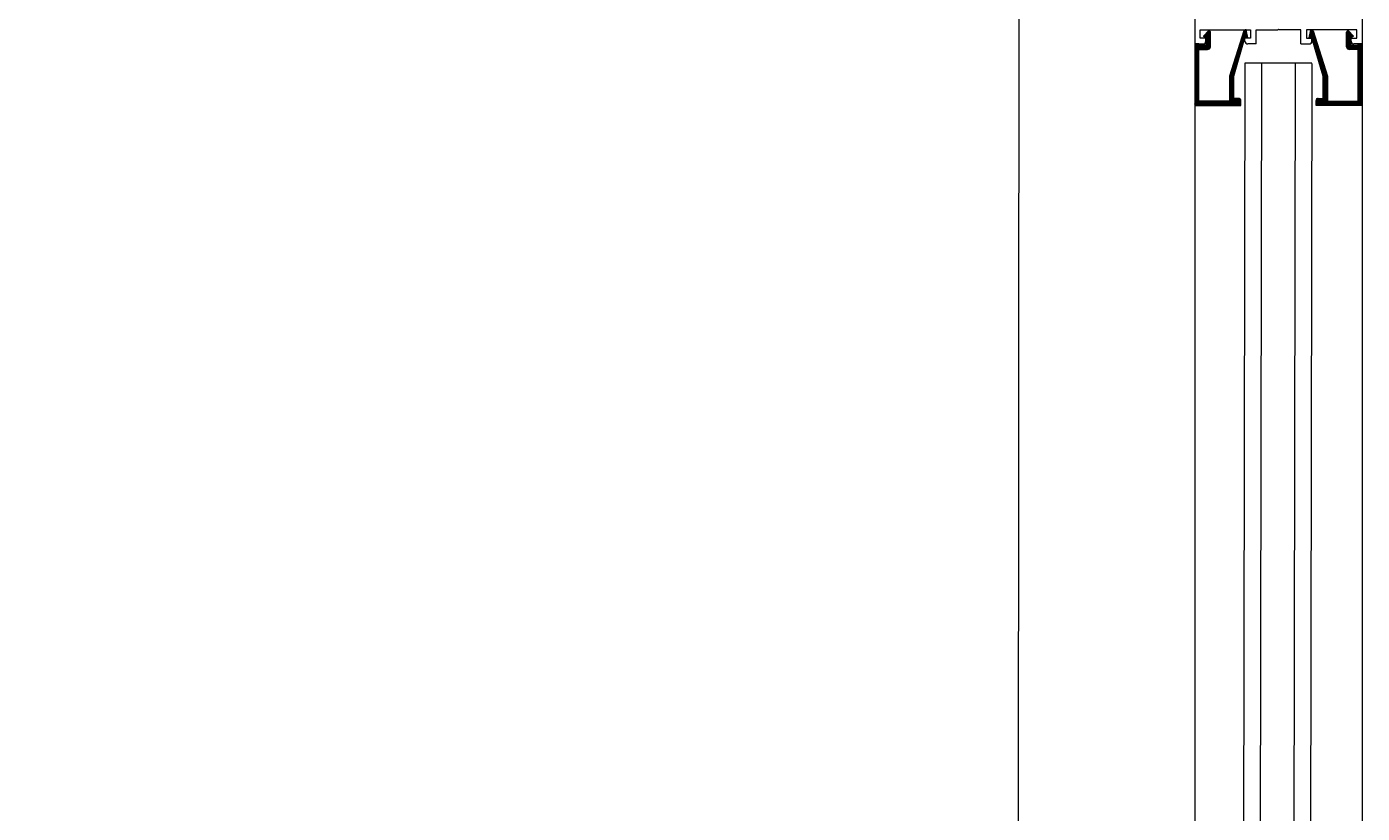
# Model space of a CAD drawing. Header units: millimetres. Extents: x 106699 to 122058, y 158555 to 162844.
# Drawn here: x 121050.99 to 121098.82, y 159969.1 to 159997.26 of the extents above; entities that cross this region are included whole.
import ezdxf

# ---------------------------------------------------------------- set-up
doc = ezdxf.new("R2010")
doc.units = ezdxf.units.MM
for name, color, linetype in [('300_Z4_FCD_F03$0$0-LNS-VL8', 252, 'Continuous'), ('300_Z4_FCD_F03$0$3-EXT-PRF', 231, 'Continuous'), ('300_Z4_FCD_F03$0$3-OPN-GLS', 4, 'Continuous')]:
    doc.layers.add(name, color=color, linetype=linetype)
doc.layers.add('300_Z4_STR_F03$0$AUDIT_D_220920114151-103', color=251, linetype='Continuous', lineweight=5)
doc.layers.add('area', color=200, linetype='Continuous', plot=False)

# ---------------------------------------------------------------- blocks, each defined once
blk = doc.blocks.new('COLUMN')
at = {"layer": '300_Z4_STR_F03$0$AUDIT_D_220920114151-103', "true_color": 0x303030}
h = blk.add_hatch(color=250, dxfattribs=at)
h.dxf.hatch_style = 1
h.paths.add_polyline_path([(104767.618, 177818.405), (104852.616, 177818.405), (104852.616, 177903.408), (104767.618, 177903.408)])
h.paths.add_polyline_path([(104052.618, 177903.405), (104052.618, 177818.405), (103967.618, 177818.405), (103967.618, 177903.405)])
edge = h.paths.add_edge_path()
edge.add_line((104052.618, 177498.405), (104052.618, 177438.405))
h.paths.add_polyline_path([(103967.618, 177498.405), (104052.618, 177498.405), (104052.618, 177438.405), (103967.618, 177438.405)])
h.paths.add_polyline_path([(104852.618, 177438.405), (104767.618, 177438.405), (104767.618, 177498.405), (104852.618, 177498.405)])
h.paths.add_polyline_path([(104852.618, 177018.405), (104767.618, 177018.405), (104767.618, 177103.405), (104852.618, 177103.405)])
h.paths.add_polyline_path([(103967.618, 176233.405), (103967.618, 176318.405), (104052.618, 176318.405), (104052.618, 176233.405)])
h.paths.add_polyline_path([(103967.618, 177103.405), (104052.618, 177103.405), (104052.618, 177018.405), (103967.618, 177018.405)])

msp = doc.modelspace()

# ---------------------------------------------------------------- linework, layer by layer
at = {"layer": '300_Z4_FCD_F03$0$0-LNS-VL8'}
for p, q in [((121092.815, 159994.443), (121092.816, 159861.369)), ((121098.815, 159994.443), (121098.816, 159861.369))]:
    msp.add_line(p, q, dxfattribs=at)
at = {"layer": '300_Z4_FCD_F03$0$3-EXT-PRF'}
for p, q in [((121092.815, 159999.093), (121092.815, 159996.643)), ((121098.815, 159999.093), (121098.815, 159996.643)), ((121093.015, 159996.843), (121093.015, 159997.143)), ((121093.015, 159997.143), (121094.815, 159997.143)), ((121093.215, 159996.843), (121093.015, 159996.843)), ((121093.305, 159997.113), (121093.125, 159996.923)), ((121093.125, 159996.923), (121093.225, 159996.863)), ((121093.165, 159996.899), (121093.133, 159996.931)), ((121093.209, 159996.873), (121093.142, 159996.94)), ((121093.375, 159996.724), (121093.15, 159996.949)), ((121093.375, 159996.742), (121093.159, 159996.959)), ((121093.375, 159996.76), (121093.167, 159996.968)), ((121093.375, 159996.777), (121093.176, 159996.977)), ((121093.375, 159996.795), (121093.185, 159996.986)), ((121093.375, 159996.813), (121093.193, 159996.995)), ((121093.375, 159996.83), (121093.202, 159997.004)), ((121093.375, 159996.848), (121093.21, 159997.013)), ((121093.215, 159996.743), (121093.215, 159996.843)), ((121093.375, 159996.866), (121093.219, 159997.022)), ((121093.225, 159996.863), (121093.225, 159996.593)), ((121093.375, 159996.707), (121093.225, 159996.857)), ((121093.375, 159996.689), (121093.225, 159996.839)), ((121093.375, 159996.671), (121093.225, 159996.821)), ((121093.375, 159996.654), (121093.225, 159996.804)), ((121093.375, 159996.636), (121093.225, 159996.786)), ((121093.375, 159996.618), (121093.225, 159996.768)), ((121093.375, 159996.883), (121093.228, 159997.031)), ((121093.375, 159996.901), (121093.236, 159997.04)), ((121093.375, 159996.919), (121093.245, 159997.049)), ((121093.375, 159996.936), (121093.253, 159997.059)), ((121093.375, 159996.954), (121093.262, 159997.068)), ((121093.375, 159996.972), (121093.271, 159997.077)), ((121093.375, 159996.989), (121093.279, 159997.086)), ((121093.375, 159997.007), (121093.288, 159997.095)), ((121093.375, 159997.025), (121093.296, 159997.104)), ((121093.375, 159997.043), (121093.305, 159997.113)), ((121093.325, 159997.113), (121093.305, 159997.113)), ((121093.375, 159997.06), (121093.323, 159997.113)), ((121093.372, 159997.081), (121093.344, 159997.11)), ((121093.375, 159996.543), (121093.375, 159997.063)), ((121094.574, 159997.113), (121094.065, 159995.493)), ((121094.215, 159995.493), (121094.615, 159996.863)), ((121094.56, 159996.672), (121094.465, 159996.766)), ((121094.564, 159996.685), (121094.469, 159996.779)), ((121094.568, 159996.699), (121094.474, 159996.793)), ((121094.571, 159996.713), (121094.478, 159996.806)), ((121094.575, 159996.726), (121094.482, 159996.82)), ((121094.579, 159996.74), (121094.486, 159996.833)), ((121094.583, 159996.754), (121094.49, 159996.847)), ((121094.587, 159996.767), (121094.495, 159996.86)), ((121094.591, 159996.781), (121094.499, 159996.874)), ((121094.595, 159996.795), (121094.503, 159996.887)), ((121094.599, 159996.808), (121094.507, 159996.9)), ((121094.603, 159996.822), (121094.512, 159996.914)), ((121094.607, 159996.836), (121094.516, 159996.927)), ((121094.611, 159996.849), (121094.52, 159996.941)), ((121094.616, 159996.863), (121094.524, 159996.954)), ((121094.633, 159996.863), (121094.529, 159996.968)), ((121094.651, 159996.863), (121094.533, 159996.981)), ((121094.669, 159996.863), (121094.537, 159996.995)), ((121094.686, 159996.863), (121094.541, 159997.008)), ((121094.704, 159996.863), (121094.545, 159997.022)), ((121094.714, 159996.871), (121094.55, 159997.035)), ((121094.709, 159996.894), (121094.554, 159997.048)), ((121094.704, 159996.916), (121094.558, 159997.062)), ((121094.699, 159996.939), (121094.562, 159997.075)), ((121094.694, 159996.961), (121094.567, 159997.089)), ((121094.689, 159996.984), (121094.571, 159997.102)), ((121094.684, 159997.006), (121094.575, 159997.115)), ((121094.679, 159997.029), (121094.582, 159997.126)), ((121094.674, 159997.052), (121094.592, 159997.134)), ((121094.67, 159997.074), (121094.603, 159997.14)), ((121094.615, 159996.863), (121094.715, 159996.863)), ((121094.815, 159996.843), (121094.615, 159996.843)), ((121094.615, 159996.743), (121094.615, 159996.843)), ((121094.665, 159997.097), (121094.618, 159997.143)), ((121094.655, 159997.143), (121094.62, 159997.143)), ((121094.66, 159997.119), (121094.636, 159997.143)), ((121094.655, 159997.142), (121094.654, 159997.143)), ((121094.715, 159996.863), (121094.655, 159997.143)), ((121094.815, 159997.143), (121094.815, 159996.843)), ((121095.015, 159996.643), (121095.015, 159997.143)), ((121095.015, 159997.143), (121095.785, 159997.143)), ((121095.785, 159997.143), (121095.815, 159997.173)), ((121095.845, 159997.143), (121095.815, 159997.173)), ((121096.615, 159997.143), (121095.845, 159997.143)), ((121096.615, 159996.643), (121096.615, 159997.143)), ((121096.815, 159997.143), (121096.815, 159996.843)), ((121098.615, 159997.143), (121096.815, 159997.143)), ((121096.815, 159996.843), (121097.015, 159996.843)), ((121096.915, 159996.863), (121096.976, 159997.143)), ((121097.015, 159996.863), (121096.915, 159996.863)), ((121096.917, 159996.871), (121097.081, 159997.035)), ((121096.922, 159996.894), (121097.077, 159997.048)), ((121096.927, 159996.916), (121097.073, 159997.062)), ((121096.927, 159996.863), (121097.085, 159997.022)), ((121096.932, 159996.939), (121097.069, 159997.075)), ((121096.937, 159996.961), (121097.064, 159997.089)), ((121096.942, 159996.984), (121097.06, 159997.102)), ((121096.945, 159996.863), (121097.09, 159997.008)), ((121096.947, 159997.006), (121097.056, 159997.115)), ((121096.952, 159997.029), (121097.048, 159997.126)), ((121096.956, 159997.052), (121097.039, 159997.134)), ((121096.961, 159997.074), (121097.027, 159997.14)), ((121096.962, 159996.863), (121097.094, 159996.995)), ((121096.966, 159997.097), (121097.012, 159997.143)), ((121096.971, 159997.119), (121096.995, 159997.143)), ((121096.976, 159997.142), (121096.977, 159997.143)), ((121096.976, 159997.143), (121097.011, 159997.143)), ((121096.98, 159996.863), (121097.098, 159996.981)), ((121096.998, 159996.863), (121097.102, 159996.968)), ((121097.015, 159996.863), (121097.107, 159996.954)), ((121097.415, 159995.493), (121097.015, 159996.863)), ((121097.015, 159996.743), (121097.015, 159996.843)), ((121097.019, 159996.849), (121097.111, 159996.941)), ((121097.023, 159996.836), (121097.115, 159996.927)), ((121097.027, 159996.822), (121097.119, 159996.914)), ((121097.031, 159996.808), (121097.123, 159996.9)), ((121097.035, 159996.795), (121097.128, 159996.887)), ((121097.039, 159996.781), (121097.132, 159996.874)), ((121097.043, 159996.767), (121097.136, 159996.86)), ((121097.047, 159996.754), (121097.14, 159996.847)), ((121097.051, 159996.74), (121097.145, 159996.833)), ((121097.055, 159996.726), (121097.149, 159996.82)), ((121097.057, 159997.113), (121097.565, 159995.493)), ((121097.059, 159996.713), (121097.153, 159996.806)), ((121097.063, 159996.699), (121097.157, 159996.793)), ((121097.067, 159996.685), (121097.161, 159996.779)), ((121097.071, 159996.672), (121097.166, 159996.766)), ((121098.255, 159997.06), (121098.308, 159997.113)), ((121098.255, 159997.043), (121098.326, 159997.113)), ((121098.255, 159997.025), (121098.335, 159997.104)), ((121098.255, 159997.007), (121098.343, 159997.095)), ((121098.255, 159996.989), (121098.352, 159997.086)), ((121098.255, 159996.972), (121098.36, 159997.077)), ((121098.255, 159996.954), (121098.369, 159997.068)), ((121098.255, 159996.543), (121098.255, 159997.063)), ((121098.255, 159996.936), (121098.377, 159997.059)), ((121098.255, 159996.919), (121098.386, 159997.049)), ((121098.255, 159996.901), (121098.395, 159997.04)), ((121098.255, 159996.883), (121098.403, 159997.031)), ((121098.255, 159996.866), (121098.412, 159997.022)), ((121098.255, 159996.848), (121098.42, 159997.013)), ((121098.255, 159996.83), (121098.429, 159997.004)), ((121098.255, 159996.813), (121098.438, 159996.995)), ((121098.255, 159996.795), (121098.446, 159996.986)), ((121098.255, 159996.777), (121098.455, 159996.977)), ((121098.255, 159996.76), (121098.463, 159996.968)), ((121098.255, 159996.742), (121098.472, 159996.959)), ((121098.255, 159996.724), (121098.481, 159996.949)), ((121098.255, 159996.707), (121098.405, 159996.857)), ((121098.255, 159996.689), (121098.405, 159996.839)), ((121098.255, 159996.671), (121098.405, 159996.821)), ((121098.255, 159996.654), (121098.405, 159996.804)), ((121098.255, 159996.636), (121098.405, 159996.786)), ((121098.255, 159996.618), (121098.405, 159996.768)), ((121098.259, 159997.081), (121098.287, 159997.11)), ((121098.305, 159997.113), (121098.326, 159997.113)), ((121098.326, 159997.113), (121098.505, 159996.923)), ((121098.505, 159996.923), (121098.405, 159996.863)), ((121098.405, 159996.863), (121098.405, 159996.593)), ((121098.415, 159996.743), (121098.415, 159996.843)), ((121098.415, 159996.843), (121098.615, 159996.843)), ((121098.421, 159996.873), (121098.489, 159996.94)), ((121098.466, 159996.899), (121098.498, 159996.931)), ((121098.615, 159996.843), (121098.615, 159997.143)), ((121092.815, 159996.643), (121093.115, 159996.643)), ((121092.965, 159996.643), (121092.815, 159996.643)), ((121092.815, 159996.643), (121092.815, 159994.443)), ((121093.003, 159996.443), (121092.815, 159996.63)), ((121092.985, 159996.443), (121092.815, 159996.613)), ((121092.967, 159996.443), (121092.815, 159996.595)), ((121092.965, 159996.427), (121092.815, 159996.577)), ((121092.965, 159996.41), (121092.815, 159996.56)), ((121092.965, 159996.392), (121092.815, 159996.542)), ((121092.965, 159996.374), (121092.815, 159996.524)), ((121092.965, 159996.356), (121092.815, 159996.506)), ((121092.965, 159996.339), (121092.815, 159996.489)), ((121092.965, 159996.321), (121092.815, 159996.471)), ((121092.965, 159996.303), (121092.815, 159996.453)), ((121092.965, 159996.286), (121092.815, 159996.436)), ((121092.965, 159996.268), (121092.815, 159996.418)), ((121092.965, 159996.25), (121092.815, 159996.4)), ((121092.965, 159996.233), (121092.815, 159996.383)), ((121092.965, 159996.215), (121092.815, 159996.365)), ((121092.965, 159996.197), (121092.815, 159996.347)), ((121092.965, 159996.18), (121092.815, 159996.33)), ((121092.965, 159996.162), (121092.815, 159996.312)), ((121092.965, 159996.144), (121092.815, 159996.294)), ((121093.02, 159996.443), (121092.82, 159996.643)), ((121093.038, 159996.443), (121092.838, 159996.643)), ((121093.056, 159996.443), (121092.856, 159996.643)), ((121093.073, 159996.443), (121092.873, 159996.643)), ((121093.091, 159996.443), (121092.891, 159996.643)), ((121093.109, 159996.443), (121092.909, 159996.643)), ((121092.965, 159996.604), (121092.926, 159996.643)), ((121092.965, 159996.622), (121092.944, 159996.643)), ((121092.965, 159996.639), (121092.962, 159996.643)), ((121092.965, 159996.593), (121092.965, 159996.643)), ((121093.225, 159996.593), (121092.965, 159996.593)), ((121092.965, 159994.593), (121092.965, 159996.443)), ((121092.965, 159996.443), (121093.275, 159996.443)), ((121093.126, 159996.443), (121092.976, 159996.593)), ((121093.144, 159996.443), (121092.994, 159996.593)), ((121093.162, 159996.443), (121093.012, 159996.593)), ((121093.179, 159996.443), (121093.029, 159996.593)), ((121093.197, 159996.443), (121093.047, 159996.593)), ((121093.215, 159996.443), (121093.065, 159996.593)), ((121093.232, 159996.443), (121093.082, 159996.593)), ((121093.25, 159996.443), (121093.1, 159996.593)), ((121093.268, 159996.443), (121093.118, 159996.593)), ((121093.285, 159996.444), (121093.135, 159996.593)), ((121093.3, 159996.446), (121093.153, 159996.593)), ((121093.313, 159996.451), (121093.171, 159996.593)), ((121093.325, 159996.456), (121093.188, 159996.593)), ((121093.336, 159996.463), (121093.206, 159996.593)), ((121093.345, 159996.472), (121093.224, 159996.593)), ((121093.375, 159996.601), (121093.225, 159996.751)), ((121093.375, 159996.583), (121093.225, 159996.733)), ((121093.375, 159996.565), (121093.225, 159996.715)), ((121093.375, 159996.548), (121093.225, 159996.698)), ((121093.375, 159996.531), (121093.225, 159996.68)), ((121093.372, 159996.516), (121093.225, 159996.662)), ((121093.367, 159996.503), (121093.225, 159996.645)), ((121093.361, 159996.491), (121093.225, 159996.627)), ((121093.354, 159996.481), (121093.225, 159996.609)), ((121094.416, 159996.179), (121094.313, 159996.282)), ((121094.42, 159996.193), (121094.317, 159996.295)), ((121094.424, 159996.206), (121094.322, 159996.309)), ((121094.428, 159996.22), (121094.326, 159996.322)), ((121094.432, 159996.234), (121094.33, 159996.335)), ((121094.436, 159996.247), (121094.334, 159996.349)), ((121094.44, 159996.261), (121094.338, 159996.362)), ((121094.444, 159996.275), (121094.343, 159996.376)), ((121094.448, 159996.288), (121094.347, 159996.389)), ((121094.452, 159996.302), (121094.351, 159996.403)), ((121094.456, 159996.316), (121094.355, 159996.416)), ((121094.46, 159996.33), (121094.36, 159996.43)), ((121094.464, 159996.343), (121094.364, 159996.443)), ((121094.468, 159996.357), (121094.368, 159996.457)), ((121094.472, 159996.371), (121094.372, 159996.47)), ((121094.476, 159996.384), (121094.376, 159996.483)), ((121094.48, 159996.398), (121094.381, 159996.497)), ((121094.484, 159996.412), (121094.385, 159996.51)), ((121094.488, 159996.425), (121094.389, 159996.524)), ((121094.492, 159996.439), (121094.393, 159996.537)), ((121094.496, 159996.453), (121094.398, 159996.551)), ((121094.5, 159996.466), (121094.402, 159996.564)), ((121094.504, 159996.48), (121094.406, 159996.578)), ((121094.508, 159996.494), (121094.41, 159996.591)), ((121094.512, 159996.507), (121094.414, 159996.605)), ((121094.516, 159996.521), (121094.419, 159996.618)), ((121094.52, 159996.535), (121094.423, 159996.631)), ((121094.524, 159996.548), (121094.427, 159996.645)), ((121094.528, 159996.562), (121094.431, 159996.658)), ((121094.532, 159996.576), (121094.436, 159996.672)), ((121094.536, 159996.589), (121094.44, 159996.685)), ((121094.54, 159996.603), (121094.444, 159996.699)), ((121094.544, 159996.617), (121094.448, 159996.712)), ((121094.548, 159996.631), (121094.452, 159996.726)), ((121094.552, 159996.644), (121094.457, 159996.739)), ((121094.556, 159996.658), (121094.461, 159996.752)), ((121095.015, 159996.643), (121094.715, 159996.643)), ((121096.615, 159996.643), (121096.915, 159996.643)), ((121097.075, 159996.658), (121097.17, 159996.752)), ((121097.079, 159996.644), (121097.174, 159996.739)), ((121097.083, 159996.631), (121097.178, 159996.726)), ((121097.087, 159996.617), (121097.183, 159996.712)), ((121097.091, 159996.603), (121097.187, 159996.699)), ((121097.095, 159996.589), (121097.191, 159996.685)), ((121097.099, 159996.576), (121097.195, 159996.672)), ((121097.103, 159996.562), (121097.199, 159996.658)), ((121097.107, 159996.548), (121097.204, 159996.645)), ((121097.111, 159996.535), (121097.208, 159996.631)), ((121097.115, 159996.521), (121097.212, 159996.618)), ((121097.119, 159996.507), (121097.216, 159996.605)), ((121097.123, 159996.494), (121097.221, 159996.591)), ((121097.127, 159996.48), (121097.225, 159996.578)), ((121097.131, 159996.466), (121097.229, 159996.564)), ((121097.135, 159996.453), (121097.233, 159996.551)), ((121097.139, 159996.439), (121097.238, 159996.537)), ((121097.143, 159996.425), (121097.242, 159996.524)), ((121097.147, 159996.412), (121097.246, 159996.51)), ((121097.151, 159996.398), (121097.25, 159996.497)), ((121097.155, 159996.384), (121097.254, 159996.483)), ((121097.159, 159996.371), (121097.259, 159996.47)), ((121097.163, 159996.357), (121097.263, 159996.457)), ((121097.167, 159996.343), (121097.267, 159996.443)), ((121097.171, 159996.33), (121097.271, 159996.43)), ((121097.175, 159996.316), (121097.276, 159996.416)), ((121097.179, 159996.302), (121097.28, 159996.403)), ((121097.183, 159996.288), (121097.284, 159996.389)), ((121097.187, 159996.275), (121097.288, 159996.376)), ((121097.191, 159996.261), (121097.292, 159996.362)), ((121097.195, 159996.247), (121097.297, 159996.349)), ((121097.199, 159996.234), (121097.301, 159996.335)), ((121097.203, 159996.22), (121097.305, 159996.322)), ((121097.207, 159996.206), (121097.309, 159996.309)), ((121097.211, 159996.193), (121097.314, 159996.295)), ((121097.215, 159996.179), (121097.318, 159996.282)), ((121098.255, 159996.601), (121098.405, 159996.751)), ((121098.255, 159996.583), (121098.405, 159996.733)), ((121098.255, 159996.565), (121098.405, 159996.715)), ((121098.255, 159996.548), (121098.405, 159996.698)), ((121098.256, 159996.531), (121098.405, 159996.68)), ((121098.259, 159996.516), (121098.405, 159996.662)), ((121098.264, 159996.503), (121098.405, 159996.645)), ((121098.27, 159996.491), (121098.405, 159996.627)), ((121098.277, 159996.481), (121098.405, 159996.609)), ((121098.286, 159996.472), (121098.407, 159996.593)), ((121098.295, 159996.463), (121098.425, 159996.593)), ((121098.306, 159996.456), (121098.442, 159996.593)), ((121098.318, 159996.451), (121098.46, 159996.593)), ((121098.331, 159996.446), (121098.478, 159996.593)), ((121098.346, 159996.444), (121098.495, 159996.593)), ((121098.665, 159996.443), (121098.355, 159996.443)), ((121098.363, 159996.443), (121098.513, 159996.593)), ((121098.381, 159996.443), (121098.531, 159996.593)), ((121098.398, 159996.443), (121098.548, 159996.593)), ((121098.405, 159996.593), (121098.665, 159996.593)), ((121098.416, 159996.443), (121098.566, 159996.593)), ((121098.434, 159996.443), (121098.584, 159996.593)), ((121098.451, 159996.443), (121098.601, 159996.593)), ((121098.469, 159996.443), (121098.619, 159996.593)), ((121098.487, 159996.443), (121098.637, 159996.593)), ((121098.504, 159996.443), (121098.654, 159996.593)), ((121098.815, 159996.643), (121098.515, 159996.643)), ((121098.522, 159996.443), (121098.722, 159996.643)), ((121098.54, 159996.443), (121098.74, 159996.643)), ((121098.558, 159996.443), (121098.758, 159996.643)), ((121098.575, 159996.443), (121098.775, 159996.643)), ((121098.593, 159996.443), (121098.793, 159996.643)), ((121098.611, 159996.443), (121098.811, 159996.643)), ((121098.628, 159996.443), (121098.815, 159996.63)), ((121098.646, 159996.443), (121098.815, 159996.613)), ((121098.664, 159996.443), (121098.815, 159996.595)), ((121098.665, 159996.639), (121098.669, 159996.643)), ((121098.665, 159996.622), (121098.687, 159996.643)), ((121098.665, 159996.604), (121098.704, 159996.643)), ((121098.665, 159996.593), (121098.665, 159996.643)), ((121098.665, 159996.643), (121098.815, 159996.643)), ((121098.665, 159996.427), (121098.815, 159996.577)), ((121098.665, 159996.41), (121098.815, 159996.56)), ((121098.665, 159996.392), (121098.815, 159996.542)), ((121098.665, 159996.374), (121098.815, 159996.524)), ((121098.665, 159996.356), (121098.815, 159996.506)), ((121098.665, 159996.339), (121098.815, 159996.489)), ((121098.665, 159996.321), (121098.815, 159996.471)), ((121098.665, 159996.303), (121098.815, 159996.453)), ((121098.665, 159994.593), (121098.665, 159996.443)), ((121098.665, 159996.286), (121098.815, 159996.436)), ((121098.665, 159996.268), (121098.815, 159996.418)), ((121098.665, 159996.25), (121098.815, 159996.4)), ((121098.665, 159996.233), (121098.815, 159996.383)), ((121098.665, 159996.215), (121098.815, 159996.365)), ((121098.665, 159996.197), (121098.815, 159996.347)), ((121098.665, 159996.18), (121098.815, 159996.33)), ((121098.665, 159996.162), (121098.815, 159996.312)), ((121098.665, 159996.144), (121098.815, 159996.294)), ((121098.815, 159996.643), (121098.815, 159994.443)), ((121092.965, 159996.127), (121092.815, 159996.277)), ((121092.965, 159996.109), (121092.815, 159996.259)), ((121092.965, 159996.091), (121092.815, 159996.241)), ((121092.965, 159996.074), (121092.815, 159996.224)), ((121092.965, 159996.056), (121092.815, 159996.206)), ((121092.965, 159996.038), (121092.815, 159996.188)), ((121092.965, 159996.021), (121092.815, 159996.171)), ((121092.965, 159996.003), (121092.815, 159996.153)), ((121092.965, 159995.985), (121092.815, 159996.135)), ((121092.965, 159995.968), (121092.815, 159996.118)), ((121092.965, 159995.95), (121092.815, 159996.1)), ((121092.965, 159995.932), (121092.815, 159996.082)), ((121092.965, 159995.915), (121092.815, 159996.065)), ((121092.965, 159995.897), (121092.815, 159996.047)), ((121092.965, 159995.879), (121092.815, 159996.029)), ((121092.965, 159995.862), (121092.815, 159996.012)), ((121092.965, 159995.844), (121092.815, 159995.994)), ((121092.965, 159995.826), (121092.815, 159995.976)), ((121092.965, 159995.808), (121092.815, 159995.958)), ((121092.965, 159995.791), (121092.815, 159995.941)), ((121092.965, 159995.773), (121092.815, 159995.923)), ((121092.965, 159995.755), (121092.815, 159995.905)), ((121092.965, 159995.738), (121092.815, 159995.888)), ((121092.965, 159995.72), (121092.815, 159995.87)), ((121092.965, 159995.702), (121092.815, 159995.852)), ((121092.965, 159995.685), (121092.815, 159995.835)), ((121092.965, 159995.667), (121092.815, 159995.817)), ((121094.276, 159995.7), (121094.165, 159995.811)), ((121094.28, 159995.714), (121094.169, 159995.824)), ((121094.284, 159995.727), (121094.174, 159995.838)), ((121094.288, 159995.741), (121094.178, 159995.851)), ((121094.292, 159995.755), (121094.182, 159995.865)), ((121094.296, 159995.769), (121094.186, 159995.878)), ((121094.3, 159995.782), (121094.191, 159995.892)), ((121094.304, 159995.796), (121094.195, 159995.905)), ((121094.308, 159995.81), (121094.199, 159995.918)), ((121094.312, 159995.823), (121094.203, 159995.932)), ((121094.316, 159995.837), (121094.207, 159995.945)), ((121094.32, 159995.851), (121094.212, 159995.959)), ((121094.324, 159995.864), (121094.216, 159995.972)), ((121094.328, 159995.878), (121094.22, 159995.986)), ((121094.332, 159995.892), (121094.224, 159995.999)), ((121094.336, 159995.905), (121094.229, 159996.013)), ((121094.34, 159995.919), (121094.233, 159996.026)), ((121094.344, 159995.933), (121094.237, 159996.039)), ((121094.348, 159995.946), (121094.241, 159996.053)), ((121094.352, 159995.96), (121094.245, 159996.066)), ((121094.356, 159995.974), (121094.25, 159996.08)), ((121094.36, 159995.987), (121094.254, 159996.093)), ((121094.364, 159996.001), (121094.258, 159996.107)), ((121094.368, 159996.015), (121094.262, 159996.12)), ((121094.372, 159996.028), (121094.267, 159996.134)), ((121094.376, 159996.042), (121094.271, 159996.147)), ((121094.38, 159996.056), (121094.275, 159996.161)), ((121094.384, 159996.07), (121094.279, 159996.174)), ((121094.388, 159996.083), (121094.283, 159996.187)), ((121094.392, 159996.097), (121094.288, 159996.201)), ((121094.396, 159996.111), (121094.292, 159996.214)), ((121094.4, 159996.124), (121094.296, 159996.228)), ((121094.404, 159996.138), (121094.3, 159996.241)), ((121094.408, 159996.152), (121094.305, 159996.255)), ((121094.412, 159996.165), (121094.309, 159996.268)), ((121097.219, 159996.165), (121097.322, 159996.268)), ((121097.223, 159996.152), (121097.326, 159996.255)), ((121097.227, 159996.138), (121097.33, 159996.241)), ((121097.231, 159996.124), (121097.335, 159996.228)), ((121097.235, 159996.111), (121097.339, 159996.214)), ((121097.239, 159996.097), (121097.343, 159996.201)), ((121097.243, 159996.083), (121097.347, 159996.187)), ((121097.247, 159996.07), (121097.352, 159996.174)), ((121097.251, 159996.056), (121097.356, 159996.161)), ((121097.255, 159996.042), (121097.36, 159996.147)), ((121097.259, 159996.028), (121097.364, 159996.134)), ((121097.263, 159996.015), (121097.368, 159996.12)), ((121097.267, 159996.001), (121097.373, 159996.107)), ((121097.271, 159995.987), (121097.377, 159996.093)), ((121097.275, 159995.974), (121097.381, 159996.08)), ((121097.279, 159995.96), (121097.385, 159996.066)), ((121097.283, 159995.946), (121097.39, 159996.053)), ((121097.287, 159995.933), (121097.394, 159996.039)), ((121097.291, 159995.919), (121097.398, 159996.026)), ((121097.295, 159995.905), (121097.402, 159996.013)), ((121097.299, 159995.892), (121097.406, 159995.999)), ((121097.303, 159995.878), (121097.411, 159995.986)), ((121097.307, 159995.864), (121097.415, 159995.972)), ((121097.311, 159995.851), (121097.419, 159995.959)), ((121097.315, 159995.837), (121097.423, 159995.945)), ((121097.319, 159995.823), (121097.428, 159995.932)), ((121097.323, 159995.81), (121097.432, 159995.918)), ((121097.327, 159995.796), (121097.436, 159995.905)), ((121097.331, 159995.782), (121097.44, 159995.892)), ((121097.335, 159995.769), (121097.445, 159995.878)), ((121097.339, 159995.755), (121097.449, 159995.865)), ((121097.343, 159995.741), (121097.453, 159995.851)), ((121097.347, 159995.727), (121097.457, 159995.838)), ((121097.351, 159995.714), (121097.461, 159995.824)), ((121097.355, 159995.7), (121097.466, 159995.811)), ((121098.665, 159996.127), (121098.815, 159996.277)), ((121098.665, 159996.109), (121098.815, 159996.259)), ((121098.665, 159996.091), (121098.815, 159996.241)), ((121098.665, 159996.074), (121098.815, 159996.224)), ((121098.665, 159996.056), (121098.815, 159996.206)), ((121098.665, 159996.038), (121098.815, 159996.188)), ((121098.665, 159996.021), (121098.815, 159996.171)), ((121098.665, 159996.003), (121098.815, 159996.153)), ((121098.665, 159995.985), (121098.815, 159996.135)), ((121098.665, 159995.968), (121098.815, 159996.118)), ((121098.665, 159995.95), (121098.815, 159996.1)), ((121098.665, 159995.932), (121098.815, 159996.082)), ((121098.665, 159995.915), (121098.815, 159996.065)), ((121098.665, 159995.897), (121098.815, 159996.047)), ((121098.665, 159995.879), (121098.815, 159996.029)), ((121098.665, 159995.862), (121098.815, 159996.012)), ((121098.665, 159995.844), (121098.815, 159995.994)), ((121098.665, 159995.826), (121098.815, 159995.976)), ((121098.665, 159995.808), (121098.815, 159995.958)), ((121098.665, 159995.791), (121098.815, 159995.941)), ((121098.665, 159995.773), (121098.815, 159995.923)), ((121098.665, 159995.755), (121098.815, 159995.905)), ((121098.665, 159995.738), (121098.815, 159995.888)), ((121098.665, 159995.72), (121098.815, 159995.87)), ((121098.665, 159995.702), (121098.815, 159995.852)), ((121098.665, 159995.685), (121098.815, 159995.835)), ((121098.665, 159995.667), (121098.815, 159995.817)), ((121092.965, 159995.649), (121092.815, 159995.799)), ((121092.965, 159995.632), (121092.815, 159995.782)), ((121092.965, 159995.614), (121092.815, 159995.764)), ((121092.965, 159995.596), (121092.815, 159995.746)), ((121092.965, 159995.579), (121092.815, 159995.729)), ((121092.965, 159995.561), (121092.815, 159995.711)), ((121092.965, 159995.543), (121092.815, 159995.693)), ((121092.965, 159995.526), (121092.815, 159995.676)), ((121092.965, 159995.508), (121092.815, 159995.658)), ((121092.965, 159995.49), (121092.815, 159995.64)), ((121092.965, 159995.473), (121092.815, 159995.623)), ((121092.965, 159995.455), (121092.815, 159995.605)), ((121092.965, 159995.437), (121092.815, 159995.587)), ((121092.965, 159995.42), (121092.815, 159995.57)), ((121092.965, 159995.402), (121092.815, 159995.552)), ((121092.965, 159995.384), (121092.815, 159995.534)), ((121092.965, 159995.367), (121092.815, 159995.517)), ((121092.965, 159995.349), (121092.815, 159995.499)), ((121092.965, 159995.331), (121092.815, 159995.481)), ((121092.965, 159995.314), (121092.815, 159995.464)), ((121092.965, 159995.296), (121092.815, 159995.446)), ((121092.965, 159995.278), (121092.815, 159995.428)), ((121092.965, 159995.26), (121092.815, 159995.41)), ((121092.965, 159995.243), (121092.815, 159995.393)), ((121092.965, 159995.225), (121092.815, 159995.375)), ((121092.965, 159995.207), (121092.815, 159995.357)), ((121092.965, 159995.19), (121092.815, 159995.34)), ((121094.065, 159995.493), (121094.065, 159995.393)), ((121094.215, 159995.336), (121094.065, 159995.486)), ((121094.215, 159995.319), (121094.065, 159995.469)), ((121094.215, 159995.301), (121094.065, 159995.451)), ((121094.215, 159995.283), (121094.065, 159995.433)), ((121094.215, 159995.266), (121094.065, 159995.416)), ((121094.215, 159995.248), (121094.065, 159995.398)), ((121094.065, 159995.393), (121094.065, 159994.593)), ((121094.215, 159995.23), (121094.065, 159995.38)), ((121094.215, 159995.213), (121094.065, 159995.363)), ((121094.215, 159995.195), (121094.065, 159995.345)), ((121094.215, 159995.177), (121094.065, 159995.327)), ((121094.215, 159995.354), (121094.068, 159995.501)), ((121094.215, 159995.372), (121094.072, 159995.515)), ((121094.215, 159995.389), (121094.076, 159995.528)), ((121094.215, 159995.407), (121094.081, 159995.542)), ((121094.215, 159995.425), (121094.085, 159995.555)), ((121094.215, 159995.442), (121094.089, 159995.569)), ((121094.215, 159995.46), (121094.093, 159995.582)), ((121094.215, 159995.478), (121094.098, 159995.596)), ((121094.216, 159995.495), (121094.102, 159995.609)), ((121094.22, 159995.509), (121094.106, 159995.622)), ((121094.224, 159995.522), (121094.11, 159995.636)), ((121094.228, 159995.536), (121094.114, 159995.649)), ((121094.232, 159995.55), (121094.119, 159995.663)), ((121094.236, 159995.563), (121094.123, 159995.676)), ((121094.24, 159995.577), (121094.127, 159995.69)), ((121094.244, 159995.591), (121094.131, 159995.703)), ((121094.248, 159995.604), (121094.136, 159995.717)), ((121094.252, 159995.618), (121094.14, 159995.73)), ((121094.256, 159995.632), (121094.144, 159995.744)), ((121094.26, 159995.645), (121094.148, 159995.757)), ((121094.264, 159995.659), (121094.153, 159995.77)), ((121094.268, 159995.673), (121094.157, 159995.784)), ((121094.272, 159995.686), (121094.161, 159995.797)), ((121094.215, 159994.693), (121094.215, 159995.493)), ((121097.359, 159995.686), (121097.47, 159995.797)), ((121097.363, 159995.673), (121097.474, 159995.784)), ((121097.367, 159995.659), (121097.478, 159995.77)), ((121097.371, 159995.645), (121097.483, 159995.757)), ((121097.375, 159995.632), (121097.487, 159995.744)), ((121097.379, 159995.618), (121097.491, 159995.73)), ((121097.383, 159995.604), (121097.495, 159995.717)), ((121097.387, 159995.591), (121097.499, 159995.703)), ((121097.391, 159995.577), (121097.504, 159995.69)), ((121097.395, 159995.563), (121097.508, 159995.676)), ((121097.399, 159995.55), (121097.512, 159995.663)), ((121097.403, 159995.536), (121097.516, 159995.649)), ((121097.407, 159995.522), (121097.521, 159995.636)), ((121097.411, 159995.509), (121097.525, 159995.622)), ((121097.415, 159995.495), (121097.529, 159995.609)), ((121097.415, 159995.478), (121097.533, 159995.596)), ((121097.415, 159995.46), (121097.537, 159995.582)), ((121097.415, 159995.442), (121097.542, 159995.569)), ((121097.415, 159995.425), (121097.546, 159995.555)), ((121097.415, 159995.407), (121097.55, 159995.542)), ((121097.415, 159995.389), (121097.554, 159995.528)), ((121097.415, 159995.372), (121097.559, 159995.515)), ((121097.415, 159995.354), (121097.563, 159995.501)), ((121097.415, 159994.693), (121097.415, 159995.493)), ((121097.415, 159995.336), (121097.565, 159995.486)), ((121097.415, 159995.319), (121097.565, 159995.469)), ((121097.415, 159995.301), (121097.565, 159995.451)), ((121097.415, 159995.283), (121097.565, 159995.433)), ((121097.415, 159995.266), (121097.565, 159995.416)), ((121097.415, 159995.248), (121097.565, 159995.398)), ((121097.415, 159995.23), (121097.565, 159995.38)), ((121097.415, 159995.213), (121097.565, 159995.363)), ((121097.415, 159995.195), (121097.565, 159995.345)), ((121097.415, 159995.177), (121097.565, 159995.327)), ((121097.565, 159995.493), (121097.565, 159995.393)), ((121097.565, 159995.393), (121097.565, 159994.593)), ((121098.665, 159995.649), (121098.815, 159995.799)), ((121098.665, 159995.632), (121098.815, 159995.782)), ((121098.665, 159995.614), (121098.815, 159995.764)), ((121098.665, 159995.596), (121098.815, 159995.746)), ((121098.665, 159995.579), (121098.815, 159995.729)), ((121098.665, 159995.561), (121098.815, 159995.711)), ((121098.665, 159995.543), (121098.815, 159995.693)), ((121098.665, 159995.526), (121098.815, 159995.676)), ((121098.665, 159995.508), (121098.815, 159995.658)), ((121098.665, 159995.49), (121098.815, 159995.64)), ((121098.665, 159995.473), (121098.815, 159995.623)), ((121098.665, 159995.455), (121098.815, 159995.605)), ((121098.665, 159995.437), (121098.815, 159995.587)), ((121098.665, 159995.42), (121098.815, 159995.57)), ((121098.665, 159995.402), (121098.815, 159995.552)), ((121098.665, 159995.384), (121098.815, 159995.534)), ((121098.665, 159995.367), (121098.815, 159995.517)), ((121098.665, 159995.349), (121098.815, 159995.499)), ((121098.665, 159995.331), (121098.815, 159995.481)), ((121098.665, 159995.314), (121098.815, 159995.464)), ((121098.665, 159995.296), (121098.815, 159995.446)), ((121098.665, 159995.278), (121098.815, 159995.428)), ((121098.665, 159995.26), (121098.815, 159995.41)), ((121098.665, 159995.243), (121098.815, 159995.393)), ((121098.665, 159995.225), (121098.815, 159995.375)), ((121098.665, 159995.207), (121098.815, 159995.357)), ((121098.665, 159995.19), (121098.815, 159995.34)), ((121092.965, 159995.172), (121092.815, 159995.322)), ((121092.965, 159995.154), (121092.815, 159995.304)), ((121092.965, 159995.137), (121092.815, 159995.287)), ((121092.965, 159995.119), (121092.815, 159995.269)), ((121092.965, 159995.101), (121092.815, 159995.251)), ((121092.965, 159995.084), (121092.815, 159995.234)), ((121092.965, 159995.066), (121092.815, 159995.216)), ((121092.965, 159995.048), (121092.815, 159995.198)), ((121092.965, 159995.031), (121092.815, 159995.181)), ((121092.965, 159995.013), (121092.815, 159995.163)), ((121092.965, 159994.995), (121092.815, 159995.145)), ((121092.965, 159994.978), (121092.815, 159995.128)), ((121092.965, 159994.96), (121092.815, 159995.11)), ((121092.965, 159994.942), (121092.815, 159995.092)), ((121092.965, 159994.925), (121092.815, 159995.075)), ((121092.965, 159994.907), (121092.815, 159995.057)), ((121092.965, 159994.889), (121092.815, 159995.039)), ((121092.965, 159994.872), (121092.815, 159995.022)), ((121092.965, 159994.854), (121092.815, 159995.004)), ((121092.965, 159994.836), (121092.815, 159994.986)), ((121092.965, 159994.819), (121092.815, 159994.969)), ((121092.965, 159994.801), (121092.815, 159994.951)), ((121092.965, 159994.783), (121092.815, 159994.933)), ((121092.965, 159994.766), (121092.815, 159994.916)), ((121092.965, 159994.748), (121092.815, 159994.898)), ((121092.965, 159994.73), (121092.815, 159994.88)), ((121092.965, 159994.712), (121092.815, 159994.862)), ((121094.215, 159995.16), (121094.065, 159995.31)), ((121094.215, 159995.142), (121094.065, 159995.292)), ((121094.215, 159995.124), (121094.065, 159995.274)), ((121094.215, 159995.106), (121094.065, 159995.256)), ((121094.215, 159995.089), (121094.065, 159995.239)), ((121094.215, 159995.071), (121094.065, 159995.221)), ((121094.215, 159995.053), (121094.065, 159995.203)), ((121094.215, 159995.036), (121094.065, 159995.186)), ((121094.215, 159995.018), (121094.065, 159995.168)), ((121094.215, 159995), (121094.065, 159995.15)), ((121094.215, 159994.983), (121094.065, 159995.133)), ((121094.215, 159994.965), (121094.065, 159995.115)), ((121094.215, 159994.947), (121094.065, 159995.097)), ((121094.215, 159994.93), (121094.065, 159995.08)), ((121094.215, 159994.912), (121094.065, 159995.062)), ((121094.215, 159994.894), (121094.065, 159995.044)), ((121094.215, 159994.877), (121094.065, 159995.027)), ((121094.215, 159994.859), (121094.065, 159995.009)), ((121094.215, 159994.841), (121094.065, 159994.991)), ((121094.215, 159994.824), (121094.065, 159994.974)), ((121094.215, 159994.806), (121094.065, 159994.956)), ((121094.215, 159994.788), (121094.065, 159994.938)), ((121094.215, 159994.771), (121094.065, 159994.921)), ((121094.215, 159994.753), (121094.065, 159994.903)), ((121094.215, 159994.735), (121094.065, 159994.885)), ((121094.215, 159994.718), (121094.065, 159994.868)), ((121094.215, 159994.7), (121094.065, 159994.85)), ((121097.415, 159995.16), (121097.565, 159995.31)), ((121097.415, 159995.142), (121097.565, 159995.292)), ((121097.415, 159995.124), (121097.565, 159995.274)), ((121097.415, 159995.106), (121097.565, 159995.256)), ((121097.415, 159995.089), (121097.565, 159995.239)), ((121097.415, 159995.071), (121097.565, 159995.221)), ((121097.415, 159995.053), (121097.565, 159995.203)), ((121097.415, 159995.036), (121097.565, 159995.186)), ((121097.415, 159995.018), (121097.565, 159995.168)), ((121097.415, 159995), (121097.565, 159995.15)), ((121097.415, 159994.983), (121097.565, 159995.133)), ((121097.415, 159994.965), (121097.565, 159995.115)), ((121097.415, 159994.947), (121097.565, 159995.097)), ((121097.415, 159994.93), (121097.565, 159995.08)), ((121097.415, 159994.912), (121097.565, 159995.062)), ((121097.415, 159994.894), (121097.565, 159995.044)), ((121097.415, 159994.877), (121097.565, 159995.027)), ((121097.415, 159994.859), (121097.565, 159995.009)), ((121097.415, 159994.841), (121097.565, 159994.991)), ((121097.415, 159994.824), (121097.565, 159994.974)), ((121097.415, 159994.806), (121097.565, 159994.956)), ((121097.415, 159994.788), (121097.565, 159994.938)), ((121097.415, 159994.771), (121097.565, 159994.921)), ((121097.415, 159994.753), (121097.565, 159994.903)), ((121097.415, 159994.735), (121097.565, 159994.885)), ((121097.415, 159994.718), (121097.565, 159994.868)), ((121097.415, 159994.7), (121097.565, 159994.85)), ((121098.665, 159995.172), (121098.815, 159995.322)), ((121098.665, 159995.154), (121098.815, 159995.304)), ((121098.665, 159995.137), (121098.815, 159995.287)), ((121098.665, 159995.119), (121098.815, 159995.269)), ((121098.665, 159995.101), (121098.815, 159995.251)), ((121098.665, 159995.084), (121098.815, 159995.234)), ((121098.665, 159995.066), (121098.815, 159995.216)), ((121098.665, 159995.048), (121098.815, 159995.198)), ((121098.665, 159995.031), (121098.815, 159995.181)), ((121098.665, 159995.013), (121098.815, 159995.163)), ((121098.665, 159994.995), (121098.815, 159995.145)), ((121098.665, 159994.978), (121098.815, 159995.128)), ((121098.665, 159994.96), (121098.815, 159995.11)), ((121098.665, 159994.942), (121098.815, 159995.092)), ((121098.665, 159994.925), (121098.815, 159995.075)), ((121098.665, 159994.907), (121098.815, 159995.057)), ((121098.665, 159994.889), (121098.815, 159995.039)), ((121098.665, 159994.872), (121098.815, 159995.022)), ((121098.665, 159994.854), (121098.815, 159995.004)), ((121098.665, 159994.836), (121098.815, 159994.986)), ((121098.665, 159994.819), (121098.815, 159994.969)), ((121098.665, 159994.801), (121098.815, 159994.951)), ((121098.665, 159994.783), (121098.815, 159994.933)), ((121098.665, 159994.766), (121098.815, 159994.916)), ((121098.665, 159994.748), (121098.815, 159994.898)), ((121098.665, 159994.73), (121098.815, 159994.88)), ((121098.665, 159994.712), (121098.815, 159994.862)), ((121092.965, 159994.695), (121092.815, 159994.845)), ((121092.965, 159994.677), (121092.815, 159994.827)), ((121092.965, 159994.659), (121092.815, 159994.809)), ((121092.965, 159994.642), (121092.815, 159994.792)), ((121092.965, 159994.624), (121092.815, 159994.774)), ((121092.965, 159994.606), (121092.815, 159994.756)), ((121093.111, 159994.443), (121092.815, 159994.739)), ((121093.093, 159994.443), (121092.815, 159994.721)), ((121093.076, 159994.443), (121092.815, 159994.703)), ((121093.058, 159994.443), (121092.815, 159994.686)), ((121093.04, 159994.443), (121092.815, 159994.668)), ((121093.023, 159994.443), (121092.815, 159994.65)), ((121093.005, 159994.443), (121092.815, 159994.633)), ((121092.987, 159994.443), (121092.815, 159994.615)), ((121092.97, 159994.443), (121092.815, 159994.597)), ((121092.952, 159994.443), (121092.815, 159994.58)), ((121092.934, 159994.443), (121092.815, 159994.562)), ((121092.917, 159994.443), (121092.815, 159994.544)), ((121092.899, 159994.443), (121092.815, 159994.527)), ((121092.881, 159994.443), (121092.815, 159994.509)), ((121092.864, 159994.443), (121092.815, 159994.491)), ((121092.846, 159994.443), (121092.815, 159994.474)), ((121092.828, 159994.443), (121092.815, 159994.456)), ((121092.815, 159994.443), (121094.465, 159994.443)), ((121094.065, 159994.593), (121092.965, 159994.593)), ((121093.129, 159994.443), (121092.979, 159994.593)), ((121093.146, 159994.443), (121092.996, 159994.593)), ((121093.164, 159994.443), (121093.014, 159994.593)), ((121093.182, 159994.443), (121093.032, 159994.593)), ((121093.199, 159994.443), (121093.049, 159994.593)), ((121093.217, 159994.443), (121093.067, 159994.593)), ((121093.235, 159994.443), (121093.085, 159994.593)), ((121093.253, 159994.443), (121093.103, 159994.593)), ((121093.27, 159994.443), (121093.12, 159994.593)), ((121093.288, 159994.443), (121093.138, 159994.593)), ((121093.306, 159994.443), (121093.156, 159994.593)), ((121093.323, 159994.443), (121093.173, 159994.593)), ((121093.341, 159994.443), (121093.191, 159994.593)), ((121093.359, 159994.443), (121093.209, 159994.593)), ((121093.376, 159994.443), (121093.226, 159994.593)), ((121093.394, 159994.443), (121093.244, 159994.593)), ((121093.412, 159994.443), (121093.262, 159994.593)), ((121093.429, 159994.443), (121093.279, 159994.593)), ((121093.447, 159994.443), (121093.297, 159994.593)), ((121093.465, 159994.443), (121093.315, 159994.593)), ((121093.482, 159994.443), (121093.332, 159994.593)), ((121093.5, 159994.443), (121093.35, 159994.593)), ((121093.518, 159994.443), (121093.368, 159994.593)), ((121093.535, 159994.443), (121093.385, 159994.593)), ((121093.553, 159994.443), (121093.403, 159994.593)), ((121093.571, 159994.443), (121093.421, 159994.593)), ((121093.588, 159994.443), (121093.438, 159994.593)), ((121093.606, 159994.443), (121093.456, 159994.593)), ((121093.624, 159994.443), (121093.474, 159994.593)), ((121093.641, 159994.443), (121093.491, 159994.593)), ((121093.659, 159994.443), (121093.509, 159994.593)), ((121093.677, 159994.443), (121093.527, 159994.593)), ((121093.694, 159994.443), (121093.544, 159994.593)), ((121093.712, 159994.443), (121093.562, 159994.593)), ((121093.73, 159994.443), (121093.58, 159994.593)), ((121093.747, 159994.443), (121093.597, 159994.593)), ((121093.765, 159994.443), (121093.615, 159994.593)), ((121093.783, 159994.443), (121093.633, 159994.593)), ((121093.801, 159994.443), (121093.651, 159994.593)), ((121093.818, 159994.443), (121093.668, 159994.593)), ((121093.836, 159994.443), (121093.686, 159994.593)), ((121093.854, 159994.443), (121093.704, 159994.593)), ((121093.871, 159994.443), (121093.721, 159994.593)), ((121093.889, 159994.443), (121093.739, 159994.593)), ((121093.907, 159994.443), (121093.757, 159994.593)), ((121093.924, 159994.443), (121093.774, 159994.593)), ((121093.942, 159994.443), (121093.792, 159994.593)), ((121093.96, 159994.443), (121093.81, 159994.593)), ((121093.977, 159994.443), (121093.827, 159994.593)), ((121093.995, 159994.443), (121093.845, 159994.593)), ((121094.013, 159994.443), (121093.863, 159994.593)), ((121094.03, 159994.443), (121093.88, 159994.593)), ((121094.048, 159994.443), (121093.898, 159994.593)), ((121094.066, 159994.443), (121093.916, 159994.593)), ((121094.083, 159994.443), (121093.933, 159994.593)), ((121094.101, 159994.443), (121093.951, 159994.593)), ((121094.119, 159994.443), (121093.969, 159994.593)), ((121094.136, 159994.443), (121093.986, 159994.593)), ((121094.154, 159994.443), (121094.004, 159994.593)), ((121094.172, 159994.443), (121094.022, 159994.593)), ((121094.189, 159994.443), (121094.039, 159994.593)), ((121094.207, 159994.443), (121094.057, 159994.593)), ((121094.455, 159994.443), (121094.065, 159994.832)), ((121094.437, 159994.443), (121094.065, 159994.815)), ((121094.419, 159994.443), (121094.065, 159994.797)), ((121094.402, 159994.443), (121094.065, 159994.779)), ((121094.384, 159994.443), (121094.065, 159994.762)), ((121094.366, 159994.443), (121094.065, 159994.744)), ((121094.349, 159994.443), (121094.065, 159994.726)), ((121094.331, 159994.443), (121094.065, 159994.708)), ((121094.313, 159994.443), (121094.065, 159994.691)), ((121094.295, 159994.443), (121094.065, 159994.673)), ((121094.278, 159994.443), (121094.065, 159994.655)), ((121094.26, 159994.443), (121094.065, 159994.638)), ((121094.242, 159994.443), (121094.065, 159994.62)), ((121094.225, 159994.443), (121094.065, 159994.602)), ((121094.39, 159994.693), (121094.215, 159994.693)), ((121094.465, 159994.45), (121094.222, 159994.693)), ((121094.465, 159994.468), (121094.24, 159994.693)), ((121094.465, 159994.485), (121094.258, 159994.693)), ((121094.465, 159994.503), (121094.275, 159994.693)), ((121094.465, 159994.521), (121094.293, 159994.693)), ((121094.465, 159994.538), (121094.311, 159994.693)), ((121094.465, 159994.556), (121094.328, 159994.693)), ((121094.465, 159994.574), (121094.346, 159994.693)), ((121094.465, 159994.591), (121094.364, 159994.693)), ((121094.465, 159994.609), (121094.381, 159994.693)), ((121094.465, 159994.627), (121094.4, 159994.692)), ((121094.457, 159994.653), (121094.425, 159994.684)), ((121094.465, 159994.443), (121094.465, 159994.618)), ((121097.165, 159994.609), (121097.249, 159994.693)), ((121097.165, 159994.591), (121097.267, 159994.693)), ((121097.165, 159994.574), (121097.285, 159994.693)), ((121097.165, 159994.556), (121097.302, 159994.693)), ((121097.165, 159994.538), (121097.32, 159994.693)), ((121097.165, 159994.521), (121097.338, 159994.693)), ((121097.165, 159994.503), (121097.356, 159994.693)), ((121097.165, 159994.485), (121097.373, 159994.693)), ((121097.165, 159994.468), (121097.391, 159994.693)), ((121097.165, 159994.45), (121097.409, 159994.693)), ((121097.165, 159994.443), (121097.165, 159994.618)), ((121098.815, 159994.443), (121097.165, 159994.443)), ((121097.166, 159994.627), (121097.231, 159994.692)), ((121097.174, 159994.653), (121097.205, 159994.684)), ((121097.176, 159994.443), (121097.565, 159994.832)), ((121097.194, 159994.443), (121097.565, 159994.815)), ((121097.212, 159994.443), (121097.565, 159994.797)), ((121097.229, 159994.443), (121097.565, 159994.779)), ((121097.24, 159994.693), (121097.415, 159994.693)), ((121097.247, 159994.443), (121097.565, 159994.762)), ((121097.265, 159994.443), (121097.565, 159994.744)), ((121097.282, 159994.443), (121097.565, 159994.726)), ((121097.3, 159994.443), (121097.565, 159994.708)), ((121097.318, 159994.443), (121097.565, 159994.691)), ((121097.335, 159994.443), (121097.565, 159994.673)), ((121097.353, 159994.443), (121097.565, 159994.655)), ((121097.371, 159994.443), (121097.565, 159994.638)), ((121097.388, 159994.443), (121097.565, 159994.62)), ((121097.406, 159994.443), (121097.565, 159994.602)), ((121097.424, 159994.443), (121097.574, 159994.593)), ((121097.441, 159994.443), (121097.591, 159994.593)), ((121097.459, 159994.443), (121097.609, 159994.593)), ((121097.477, 159994.443), (121097.627, 159994.593)), ((121097.494, 159994.443), (121097.644, 159994.593)), ((121097.512, 159994.443), (121097.662, 159994.593)), ((121097.53, 159994.443), (121097.68, 159994.593)), ((121097.547, 159994.443), (121097.697, 159994.593)), ((121097.565, 159994.443), (121097.715, 159994.593)), ((121097.565, 159994.593), (121098.665, 159994.593)), ((121097.583, 159994.443), (121097.733, 159994.593)), ((121097.601, 159994.443), (121097.751, 159994.593)), ((121097.618, 159994.443), (121097.768, 159994.593)), ((121097.636, 159994.443), (121097.786, 159994.593)), ((121097.654, 159994.443), (121097.804, 159994.593)), ((121097.671, 159994.443), (121097.821, 159994.593)), ((121097.689, 159994.443), (121097.839, 159994.593)), ((121097.707, 159994.443), (121097.857, 159994.593)), ((121097.724, 159994.443), (121097.874, 159994.593)), ((121097.742, 159994.443), (121097.892, 159994.593)), ((121097.76, 159994.443), (121097.91, 159994.593)), ((121097.777, 159994.443), (121097.927, 159994.593)), ((121097.795, 159994.443), (121097.945, 159994.593)), ((121097.813, 159994.443), (121097.963, 159994.593)), ((121097.83, 159994.443), (121097.98, 159994.593)), ((121097.848, 159994.443), (121097.998, 159994.593)), ((121097.866, 159994.443), (121098.016, 159994.593)), ((121097.883, 159994.443), (121098.033, 159994.593)), ((121097.901, 159994.443), (121098.051, 159994.593)), ((121097.919, 159994.443), (121098.069, 159994.593)), ((121097.936, 159994.443), (121098.086, 159994.593)), ((121097.954, 159994.443), (121098.104, 159994.593)), ((121097.972, 159994.443), (121098.122, 159994.593)), ((121097.989, 159994.443), (121098.139, 159994.593)), ((121098.007, 159994.443), (121098.157, 159994.593)), ((121098.025, 159994.443), (121098.175, 159994.593)), ((121098.042, 159994.443), (121098.192, 159994.593)), ((121098.06, 159994.443), (121098.21, 159994.593)), ((121098.078, 159994.443), (121098.228, 159994.593)), ((121098.095, 159994.443), (121098.245, 159994.593)), ((121098.113, 159994.443), (121098.263, 159994.593)), ((121098.131, 159994.443), (121098.281, 159994.593)), ((121098.149, 159994.443), (121098.299, 159994.593)), ((121098.166, 159994.443), (121098.316, 159994.593)), ((121098.184, 159994.443), (121098.334, 159994.593)), ((121098.202, 159994.443), (121098.352, 159994.593)), ((121098.219, 159994.443), (121098.369, 159994.593)), ((121098.237, 159994.443), (121098.387, 159994.593)), ((121098.255, 159994.443), (121098.405, 159994.593)), ((121098.272, 159994.443), (121098.422, 159994.593)), ((121098.29, 159994.443), (121098.44, 159994.593)), ((121098.308, 159994.443), (121098.458, 159994.593)), ((121098.325, 159994.443), (121098.475, 159994.593)), ((121098.343, 159994.443), (121098.493, 159994.593)), ((121098.361, 159994.443), (121098.511, 159994.593)), ((121098.378, 159994.443), (121098.528, 159994.593)), ((121098.396, 159994.443), (121098.546, 159994.593)), ((121098.414, 159994.443), (121098.564, 159994.593)), ((121098.431, 159994.443), (121098.581, 159994.593)), ((121098.449, 159994.443), (121098.599, 159994.593)), ((121098.467, 159994.443), (121098.617, 159994.593)), ((121098.484, 159994.443), (121098.634, 159994.593)), ((121098.502, 159994.443), (121098.652, 159994.593)), ((121098.52, 159994.443), (121098.815, 159994.739)), ((121098.537, 159994.443), (121098.815, 159994.721)), ((121098.555, 159994.443), (121098.815, 159994.703)), ((121098.573, 159994.443), (121098.815, 159994.686)), ((121098.59, 159994.443), (121098.815, 159994.668)), ((121098.608, 159994.443), (121098.815, 159994.65)), ((121098.626, 159994.443), (121098.815, 159994.633)), ((121098.643, 159994.443), (121098.815, 159994.615)), ((121098.661, 159994.443), (121098.815, 159994.597)), ((121098.665, 159994.695), (121098.815, 159994.845)), ((121098.665, 159994.677), (121098.815, 159994.827)), ((121098.665, 159994.659), (121098.815, 159994.809)), ((121098.665, 159994.642), (121098.815, 159994.792)), ((121098.665, 159994.624), (121098.815, 159994.774)), ((121098.665, 159994.606), (121098.815, 159994.756)), ((121098.679, 159994.443), (121098.815, 159994.58)), ((121098.697, 159994.443), (121098.815, 159994.562)), ((121098.714, 159994.443), (121098.815, 159994.544)), ((121098.732, 159994.443), (121098.815, 159994.527)), ((121098.75, 159994.443), (121098.815, 159994.509)), ((121098.767, 159994.443), (121098.815, 159994.491)), ((121098.785, 159994.443), (121098.815, 159994.474)), ((121098.803, 159994.443), (121098.815, 159994.456))]:
    msp.add_line(p, q, dxfattribs=at)
for centre, radius, start, end in [((121093.325, 159997.063), 0.05, 0, 90), ((121094.62, 159997.093), 0.05, 90, 156.41), ((121097.011, 159997.093), 0.05, 23.59, 90), ((121098.305, 159997.063), 0.05, 90, 180), ((121093.115, 159996.743), 0.1, 270, 360), ((121093.275, 159996.543), 0.1, 270, 360), ((121094.715, 159996.743), 0.1, 180, 270), ((121096.915, 159996.743), 0.1, 270, 360), ((121098.355, 159996.543), 0.1, 180, 270), ((121098.515, 159996.743), 0.1, 180, 270), ((121094.39, 159994.618), 0.075, 360, 90), ((121097.24, 159994.618), 0.075, 90, 180)]:
    msp.add_arc(centre, radius, start, end, dxfattribs=at)
at = {"layer": '300_Z4_FCD_F03$0$3-OPN-GLS'}
for p, q in [((121094.535, 159943.706), (121094.619, 159995.95)), ((121097.015, 159995.949), (121094.615, 159995.949)), ((121095.135, 159943.706), (121095.219, 159995.949)), ((121096.335, 159943.706), (121096.419, 159995.948)), ((121096.935, 159943.706), (121097.019, 159995.947))]:
    msp.add_line(p, q, dxfattribs=at)
at = {"layer": 'area'}
msp.add_lwpolyline([(120732.991, 159792.981), (120732.991, 160124.698), (121086.615, 160124.698), (121086.412, 159857.936), (121029.615, 159857.98), (121029.615, 159792.981), (120732.991, 159792.981)], dxfattribs=at)

# ---------------------------------------------------------------- block references
at = {"rotation": 90}
msp.add_blockref('COLUMN', (297351.221, 55802.164), dxfattribs=at)

doc.saveas('drawing.dxf')
